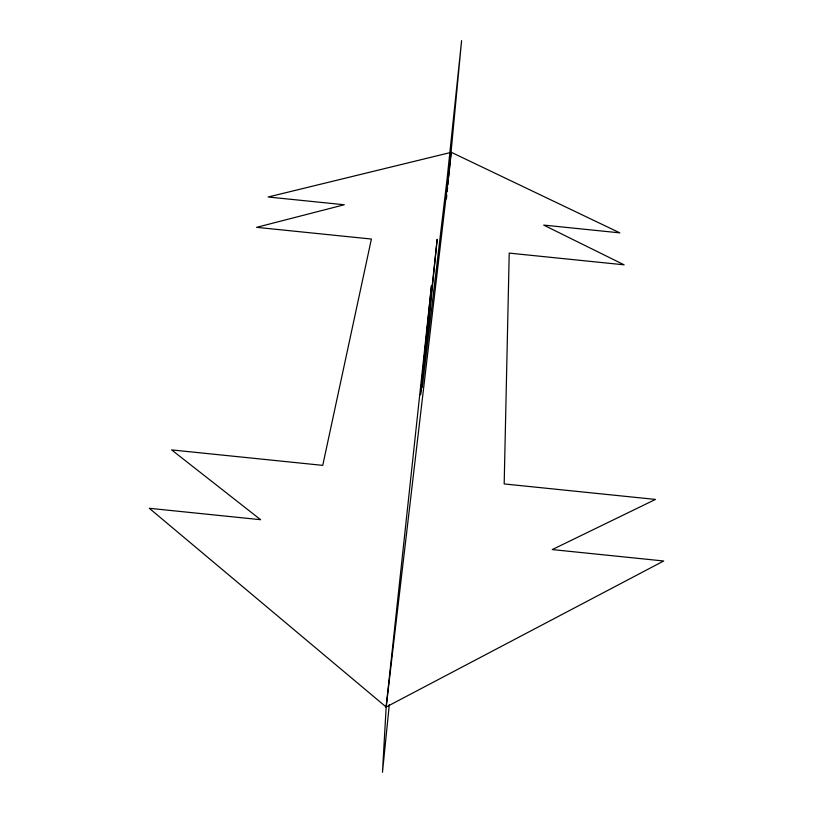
<?xml version="1.0" encoding="UTF-8"?>
<svg xmlns="http://www.w3.org/2000/svg" width="813" height="813" viewBox="0 0 813 813"><rect width="100%" height="100%" fill="white"/><g stroke="black" fill="none" stroke-linecap="round" stroke-linejoin="round"><path stroke-width="1.22" d="M448.664 177.468L461.591 40.65L447.12 178.647L422.221 387.618L437.17 239.276L420.484 394.833L431.49 285.495L386.155 707.015L382.476 772.35L389.295 704.627M446.408 198.85L446.804 195.069M447.201 191.299L447.597 187.529M447.861 185.008L448.4 179.988M386.155 707.015L451.317 152.316L619.852 232.864L543.684 225.089L624.13 264.825L509.223 253.107L504.182 483.938L655.461 499.426L552.261 549.578L663.682 560.99L386.155 707.015L149.318 508.298L260.617 519.7L171.614 449.904L322.741 465.371L371.399 239.042L256.583 227.335L344.275 204.754L268.158 197L450.087 152.62"/></g></svg>
